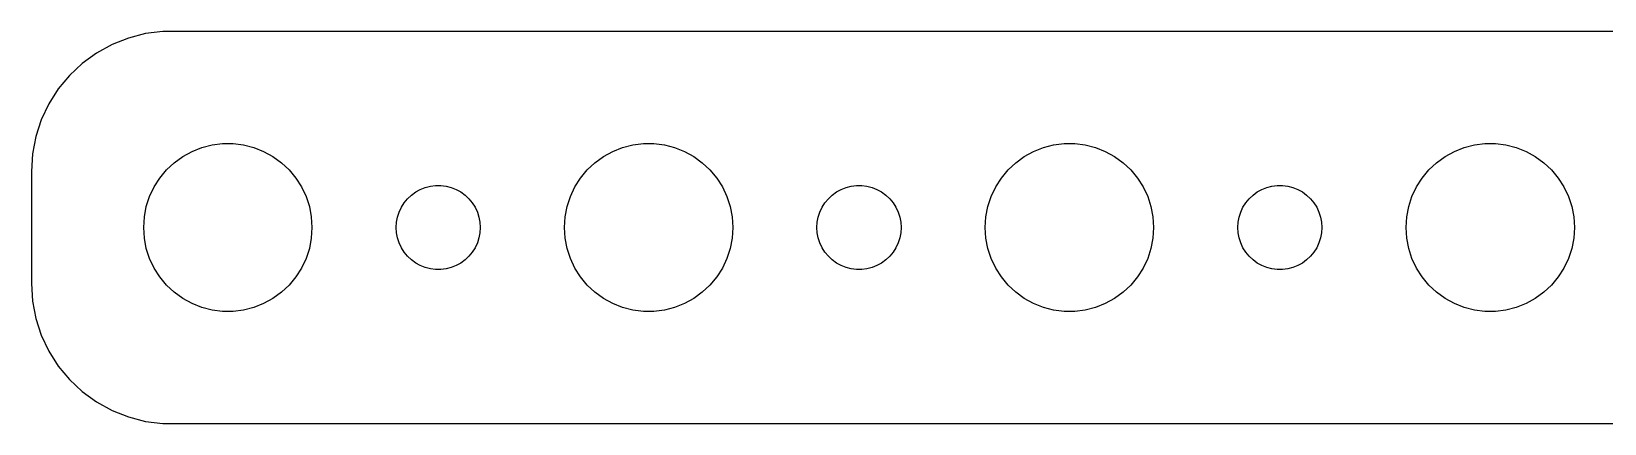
# Model space of a CAD drawing. Header units: metres. Extents: x -112 to 112, y 41 to 103.
# Drawn here: x -112 to -55.9, y 41 to 55 of the extents above; entities that cross this region are included whole.
import ezdxf

# ---------------------------------------------------------------- set-up
doc = ezdxf.new("R2010")
doc.units = ezdxf.units.M

msp = doc.modelspace()

# ---------------------------------------------------------------- linework, layer by layer
for p, q in [((-107.314, 54.9901), (-107.937, 54.9114)), ((107.314, 54.9901), (-107.314, 54.9901)), ((-109.129, 54.5241), (-109.679, 54.2216)), ((-108.545, 54.7553), (-109.129, 54.5241)), ((-107.937, 54.9114), (-108.545, 54.7553)), ((-110.187, 53.8526), (-110.645, 53.4227)), ((-109.679, 54.2216), (-110.187, 53.8526)), ((-110.645, 53.4227), (-111.045, 52.9389)), ((-111.045, 52.9389), (-111.382, 52.4088)), ((-111.382, 52.4088), (-111.649, 51.8406)), ((-111.649, 51.8406), (-111.843, 51.2434)), ((-111.843, 51.2434), (-111.961, 50.6267)), ((-111.961, 50.6267), (-112, 50)), ((-106.912, 50.3115), (-106.607, 50.533)), ((-106.607, 50.533), (-106.277, 50.7145)), ((-106.277, 50.7145), (-105.927, 50.8532)), ((-105.927, 50.8532), (-105.562, 50.9469)), ((-105.562, 50.9469), (-105.188, 50.9941)), ((-105.188, 50.9941), (-104.812, 50.9941)), ((-104.812, 50.9941), (-104.438, 50.9469)), ((-104.438, 50.9469), (-104.073, 50.8532)), ((-104.073, 50.8532), (-103.723, 50.7145)), ((-103.723, 50.7145), (-103.393, 50.533)), ((-103.393, 50.533), (-103.088, 50.3115)), ((-91.9123, 50.3115), (-91.6075, 50.533)), ((-91.6075, 50.533), (-91.2773, 50.7145)), ((-91.2773, 50.7145), (-90.927, 50.8532)), ((-90.927, 50.8532), (-90.5621, 50.9469)), ((-90.5621, 50.9469), (-90.1884, 50.9941)), ((-90.1884, 50.9941), (-89.8116, 50.9941)), ((-89.8116, 50.9941), (-89.4379, 50.9469)), ((-89.4379, 50.9469), (-89.073, 50.8532)), ((-89.073, 50.8532), (-88.7227, 50.7145)), ((-88.7227, 50.7145), (-88.3925, 50.533)), ((-88.3925, 50.533), (-88.0877, 50.3115)), ((-76.9123, 50.3115), (-76.6075, 50.533)), ((-76.6075, 50.533), (-76.2773, 50.7145)), ((-76.2773, 50.7145), (-75.927, 50.8532)), ((-75.927, 50.8532), (-75.5621, 50.9469)), ((-75.5621, 50.9469), (-75.1884, 50.9941)), ((-75.1884, 50.9941), (-74.8116, 50.9941)), ((-74.8116, 50.9941), (-74.4379, 50.9469)), ((-74.4379, 50.9469), (-74.073, 50.8532)), ((-74.073, 50.8532), (-73.7227, 50.7145)), ((-73.7227, 50.7145), (-73.3925, 50.533)), ((-73.3925, 50.533), (-73.0877, 50.3115)), ((-61.9123, 50.3115), (-61.6075, 50.533)), ((-61.6075, 50.533), (-61.2773, 50.7145)), ((-61.2773, 50.7145), (-60.927, 50.8532)), ((-60.927, 50.8532), (-60.5621, 50.9469)), ((-60.5621, 50.9469), (-60.1884, 50.9941)), ((-60.1884, 50.9941), (-59.8116, 50.9941)), ((-59.8116, 50.9941), (-59.4379, 50.9469)), ((-59.4379, 50.9469), (-59.0729, 50.8532)), ((-59.0729, 50.8532), (-58.7227, 50.7145)), ((-58.7227, 50.7145), (-58.3925, 50.533)), ((-58.3925, 50.533), (-58.0877, 50.3115)), ((-112, 50), (-112, 46)), ((-107.427, 49.7634), (-107.187, 50.0536)), ((-107.187, 50.0536), (-106.912, 50.3115)), ((-103.088, 50.3115), (-102.813, 50.0536)), ((-102.813, 50.0536), (-102.573, 49.7634)), ((-92.427, 49.7634), (-92.1869, 50.0536)), ((-92.1869, 50.0536), (-91.9123, 50.3115)), ((-88.0877, 50.3115), (-87.8131, 50.0536)), ((-87.8131, 50.0536), (-87.573, 49.7634)), ((-77.427, 49.7634), (-77.1869, 50.0536)), ((-77.1869, 50.0536), (-76.9123, 50.3115)), ((-73.0877, 50.3115), (-72.8131, 50.0536)), ((-72.8131, 50.0536), (-72.573, 49.7634)), ((-62.427, 49.7634), (-62.1869, 50.0536)), ((-62.1869, 50.0536), (-61.9123, 50.3115)), ((-58.0877, 50.3115), (-57.8131, 50.0536)), ((-57.8131, 50.0536), (-57.5729, 49.7634)), ((-107.789, 49.1044), (-107.629, 49.4453)), ((-107.629, 49.4453), (-107.427, 49.7634)), ((-102.573, 49.7634), (-102.371, 49.4453)), ((-102.371, 49.4453), (-102.211, 49.1044)), ((-98.3037, 49.2665), (-98.1387, 49.3572)), ((-98.1387, 49.3572), (-97.9635, 49.4266)), ((-97.9635, 49.4266), (-97.7811, 49.4734)), ((-97.7811, 49.4734), (-97.5942, 49.497)), ((-97.5942, 49.497), (-97.4058, 49.497)), ((-97.4058, 49.497), (-97.2189, 49.4734)), ((-97.2189, 49.4734), (-97.0365, 49.4266)), ((-97.0365, 49.4266), (-96.8613, 49.3572)), ((-96.8613, 49.3572), (-96.6963, 49.2665)), ((-92.7893, 49.1044), (-92.6289, 49.4453)), ((-92.6289, 49.4453), (-92.427, 49.7634)), ((-87.573, 49.7634), (-87.3711, 49.4453)), ((-87.3711, 49.4453), (-87.2107, 49.1044)), ((-83.3037, 49.2665), (-83.1387, 49.3572)), ((-83.1387, 49.3572), (-82.9635, 49.4266)), ((-82.9635, 49.4266), (-82.7811, 49.4734)), ((-82.7811, 49.4734), (-82.5942, 49.497)), ((-82.5942, 49.497), (-82.4058, 49.497)), ((-82.4058, 49.497), (-82.2189, 49.4734)), ((-82.2189, 49.4734), (-82.0365, 49.4266)), ((-82.0365, 49.4266), (-81.8613, 49.3572)), ((-81.8613, 49.3572), (-81.6963, 49.2665)), ((-77.7893, 49.1044), (-77.6289, 49.4453)), ((-77.6289, 49.4453), (-77.427, 49.7634)), ((-72.573, 49.7634), (-72.3711, 49.4453)), ((-72.3711, 49.4453), (-72.2107, 49.1044)), ((-68.3037, 49.2665), (-68.1387, 49.3572)), ((-68.1387, 49.3572), (-67.9635, 49.4266)), ((-67.9635, 49.4266), (-67.7811, 49.4734)), ((-67.7811, 49.4734), (-67.5942, 49.497)), ((-67.5942, 49.497), (-67.4058, 49.497)), ((-67.4058, 49.497), (-67.2189, 49.4734)), ((-67.2189, 49.4734), (-67.0365, 49.4266)), ((-67.0365, 49.4266), (-66.8613, 49.3572)), ((-66.8613, 49.3572), (-66.6963, 49.2665)), ((-62.7893, 49.1044), (-62.6289, 49.4453)), ((-62.6289, 49.4453), (-62.427, 49.7634)), ((-57.5729, 49.7634), (-57.3711, 49.4453)), ((-57.3711, 49.4453), (-57.2107, 49.1044)), ((-107.906, 48.7461), (-107.789, 49.1044)), ((-102.211, 49.1044), (-102.094, 48.7461)), ((-98.8145, 48.7226), (-98.7135, 48.8817)), ((-98.7135, 48.8817), (-98.5934, 49.0268)), ((-98.5934, 49.0268), (-98.4561, 49.1558)), ((-98.4561, 49.1558), (-98.3037, 49.2665)), ((-96.6963, 49.2665), (-96.5439, 49.1558)), ((-96.5439, 49.1558), (-96.4065, 49.0268)), ((-96.4065, 49.0268), (-96.2865, 48.8817)), ((-96.2865, 48.8817), (-96.1855, 48.7226)), ((-92.9057, 48.7461), (-92.7893, 49.1044)), ((-87.2107, 49.1044), (-87.0943, 48.7461)), ((-83.8145, 48.7226), (-83.7135, 48.8817)), ((-83.7135, 48.8817), (-83.5934, 49.0268)), ((-83.5934, 49.0268), (-83.4561, 49.1558)), ((-83.4561, 49.1558), (-83.3037, 49.2665)), ((-81.6963, 49.2665), (-81.5439, 49.1558)), ((-81.5439, 49.1558), (-81.4065, 49.0268)), ((-81.4065, 49.0268), (-81.2865, 48.8817)), ((-81.2865, 48.8817), (-81.1855, 48.7226)), ((-77.9057, 48.7461), (-77.7893, 49.1044)), ((-72.2107, 49.1044), (-72.0943, 48.7461)), ((-68.8145, 48.7226), (-68.7135, 48.8817)), ((-68.7135, 48.8817), (-68.5934, 49.0268)), ((-68.5934, 49.0268), (-68.4561, 49.1558)), ((-68.4561, 49.1558), (-68.3037, 49.2665)), ((-66.6963, 49.2665), (-66.5439, 49.1558)), ((-66.5439, 49.1558), (-66.4065, 49.0268)), ((-66.4065, 49.0268), (-66.2865, 48.8817)), ((-66.2865, 48.8817), (-66.1855, 48.7226)), ((-62.9057, 48.7461), (-62.7893, 49.1044)), ((-57.2107, 49.1044), (-57.0942, 48.7461)), ((-108, 48), (-107.976, 48.376)), ((-107.976, 48.376), (-107.906, 48.7461)), ((-102.094, 48.7461), (-102.024, 48.376)), ((-102.024, 48.376), (-102, 48)), ((-98.9882, 48.188), (-98.9529, 48.373)), ((-98.9529, 48.373), (-98.8947, 48.5522)), ((-98.8947, 48.5522), (-98.8145, 48.7226)), ((-96.1855, 48.7226), (-96.1053, 48.5522)), ((-96.1053, 48.5522), (-96.0471, 48.373)), ((-96.0471, 48.373), (-96.0118, 48.188)), ((-93, 48), (-92.9763, 48.376)), ((-92.9763, 48.376), (-92.9057, 48.7461)), ((-87.0943, 48.7461), (-87.0237, 48.376)), ((-87.0237, 48.376), (-87, 48)), ((-83.9882, 48.188), (-83.9529, 48.373)), ((-83.9529, 48.373), (-83.8947, 48.5522)), ((-83.8947, 48.5522), (-83.8145, 48.7226)), ((-81.1855, 48.7226), (-81.1053, 48.5522)), ((-81.1053, 48.5522), (-81.0471, 48.373)), ((-81.0471, 48.373), (-81.0118, 48.188)), ((-78, 48), (-77.9763, 48.376)), ((-77.9763, 48.376), (-77.9057, 48.7461)), ((-72.0943, 48.7461), (-72.0237, 48.376)), ((-72.0237, 48.376), (-72, 48)), ((-68.9882, 48.188), (-68.9529, 48.373)), ((-68.9529, 48.373), (-68.8947, 48.5522)), ((-68.8947, 48.5522), (-68.8145, 48.7226)), ((-66.1855, 48.7226), (-66.1053, 48.5522)), ((-66.1053, 48.5522), (-66.0471, 48.373)), ((-66.0471, 48.373), (-66.0118, 48.188)), ((-63, 48), (-62.9763, 48.376)), ((-62.9763, 48.376), (-62.9057, 48.7461)), ((-57.0942, 48.7461), (-57.0237, 48.376)), ((-57.0237, 48.376), (-57, 48)), ((-107.976, 47.624), (-108, 48)), ((-102, 48), (-102.024, 47.624)), ((-99, 48), (-98.9882, 48.188)), ((-98.9882, 47.812), (-99, 48)), ((-98.9529, 47.627), (-98.9882, 47.812)), ((-96.0118, 47.812), (-96.0471, 47.627)), ((-96.0118, 48.188), (-96, 48)), ((-96, 48), (-96.0118, 47.812)), ((-92.9763, 47.624), (-93, 48)), ((-87, 48), (-87.0237, 47.624)), ((-84, 48), (-83.9882, 48.188)), ((-83.9882, 47.812), (-84, 48)), ((-83.9529, 47.627), (-83.9882, 47.812)), ((-81.0118, 47.812), (-81.0471, 47.627)), ((-81.0118, 48.188), (-81, 48)), ((-81, 48), (-81.0118, 47.812)), ((-77.9763, 47.624), (-78, 48)), ((-72, 48), (-72.0237, 47.624)), ((-69, 48), (-68.9882, 48.188)), ((-68.9882, 47.812), (-69, 48)), ((-68.9529, 47.627), (-68.9882, 47.812)), ((-66.0118, 47.812), (-66.0471, 47.627)), ((-66.0118, 48.188), (-66, 48)), ((-66, 48), (-66.0118, 47.812)), ((-62.9763, 47.624), (-63, 48)), ((-57, 48), (-57.0237, 47.624)), ((-107.906, 47.2539), (-107.976, 47.624)), ((-107.789, 46.8956), (-107.906, 47.2539)), ((-102.094, 47.2539), (-102.211, 46.8956)), ((-102.024, 47.624), (-102.094, 47.2539)), ((-98.8947, 47.4478), (-98.9529, 47.627)), ((-98.8145, 47.2774), (-98.8947, 47.4478)), ((-98.7135, 47.1183), (-98.8145, 47.2774)), ((-98.5934, 46.9732), (-98.7135, 47.1183)), ((-96.2865, 47.1183), (-96.4065, 46.9732)), ((-96.1855, 47.2774), (-96.2865, 47.1183)), ((-96.1053, 47.4478), (-96.1855, 47.2774)), ((-96.0471, 47.627), (-96.1053, 47.4478)), ((-92.9057, 47.2539), (-92.9763, 47.624)), ((-92.7893, 46.8956), (-92.9057, 47.2539)), ((-87.0943, 47.2539), (-87.2107, 46.8956)), ((-87.0237, 47.624), (-87.0943, 47.2539)), ((-83.8947, 47.4478), (-83.9529, 47.627)), ((-83.8145, 47.2774), (-83.8947, 47.4478)), ((-83.7135, 47.1183), (-83.8145, 47.2774)), ((-83.5934, 46.9732), (-83.7135, 47.1183)), ((-81.2865, 47.1183), (-81.4065, 46.9732)), ((-81.1855, 47.2774), (-81.2865, 47.1183)), ((-81.1053, 47.4478), (-81.1855, 47.2774)), ((-81.0471, 47.627), (-81.1053, 47.4478)), ((-77.9057, 47.2539), (-77.9763, 47.624)), ((-77.7893, 46.8956), (-77.9057, 47.2539)), ((-72.0943, 47.2539), (-72.2107, 46.8956)), ((-72.0237, 47.624), (-72.0943, 47.2539)), ((-68.8947, 47.4478), (-68.9529, 47.627)), ((-68.8145, 47.2774), (-68.8947, 47.4478)), ((-68.7135, 47.1183), (-68.8145, 47.2774)), ((-68.5934, 46.9732), (-68.7135, 47.1183)), ((-66.2865, 47.1183), (-66.4065, 46.9732)), ((-66.1855, 47.2774), (-66.2865, 47.1183)), ((-66.1053, 47.4478), (-66.1855, 47.2774)), ((-66.0471, 47.627), (-66.1053, 47.4478)), ((-62.9057, 47.2539), (-62.9763, 47.624)), ((-62.7893, 46.8956), (-62.9057, 47.2539)), ((-57.0942, 47.2539), (-57.2107, 46.8956)), ((-57.0237, 47.624), (-57.0942, 47.2539)), ((-107.629, 46.5547), (-107.789, 46.8956)), ((-107.427, 46.2366), (-107.629, 46.5547)), ((-102.371, 46.5547), (-102.573, 46.2366)), ((-102.211, 46.8956), (-102.371, 46.5547)), ((-98.4561, 46.8442), (-98.5934, 46.9732)), ((-98.3037, 46.7335), (-98.4561, 46.8442)), ((-98.1387, 46.6428), (-98.3037, 46.7335)), ((-97.9635, 46.5734), (-98.1387, 46.6428)), ((-97.7811, 46.5266), (-97.9635, 46.5734)), ((-97.0365, 46.5734), (-97.2189, 46.5266)), ((-96.8613, 46.6428), (-97.0365, 46.5734)), ((-96.6963, 46.7335), (-96.8613, 46.6428)), ((-96.5439, 46.8442), (-96.6963, 46.7335)), ((-96.4065, 46.9732), (-96.5439, 46.8442)), ((-92.6289, 46.5547), (-92.7893, 46.8956)), ((-92.427, 46.2366), (-92.6289, 46.5547)), ((-87.3711, 46.5547), (-87.573, 46.2366)), ((-87.2107, 46.8956), (-87.3711, 46.5547)), ((-83.4561, 46.8442), (-83.5934, 46.9732)), ((-83.3037, 46.7335), (-83.4561, 46.8442)), ((-83.1387, 46.6428), (-83.3037, 46.7335)), ((-82.9635, 46.5734), (-83.1387, 46.6428)), ((-82.7811, 46.5266), (-82.9635, 46.5734)), ((-82.0365, 46.5734), (-82.2189, 46.5266)), ((-81.8613, 46.6428), (-82.0365, 46.5734)), ((-81.6963, 46.7335), (-81.8613, 46.6428)), ((-81.5439, 46.8442), (-81.6963, 46.7335)), ((-81.4065, 46.9732), (-81.5439, 46.8442)), ((-77.6289, 46.5547), (-77.7893, 46.8956)), ((-77.427, 46.2366), (-77.6289, 46.5547)), ((-72.3711, 46.5547), (-72.573, 46.2366)), ((-72.2107, 46.8956), (-72.3711, 46.5547)), ((-68.4561, 46.8442), (-68.5934, 46.9732)), ((-68.3037, 46.7335), (-68.4561, 46.8442)), ((-68.1387, 46.6428), (-68.3037, 46.7335)), ((-67.9635, 46.5734), (-68.1387, 46.6428)), ((-67.7811, 46.5266), (-67.9635, 46.5734)), ((-67.0365, 46.5734), (-67.2189, 46.5266)), ((-66.8613, 46.6428), (-67.0365, 46.5734)), ((-66.6963, 46.7335), (-66.8613, 46.6428)), ((-66.5439, 46.8442), (-66.6963, 46.7335)), ((-66.4065, 46.9732), (-66.5439, 46.8442)), ((-62.6289, 46.5547), (-62.7893, 46.8956)), ((-62.427, 46.2366), (-62.6289, 46.5547)), ((-57.3711, 46.5547), (-57.5729, 46.2366)), ((-57.2107, 46.8956), (-57.3711, 46.5547)), ((-112, 46), (-111.961, 45.3733)), ((-107.187, 45.9464), (-107.427, 46.2366)), ((-102.573, 46.2366), (-102.813, 45.9464)), ((-97.5942, 46.503), (-97.7811, 46.5266)), ((-97.4058, 46.503), (-97.5942, 46.503)), ((-97.2189, 46.5266), (-97.4058, 46.503)), ((-92.1869, 45.9464), (-92.427, 46.2366)), ((-87.573, 46.2366), (-87.8131, 45.9464)), ((-82.5942, 46.503), (-82.7811, 46.5266)), ((-82.4058, 46.503), (-82.5942, 46.503)), ((-82.2189, 46.5266), (-82.4058, 46.503)), ((-77.1869, 45.9464), (-77.427, 46.2366)), ((-72.573, 46.2366), (-72.8131, 45.9464)), ((-67.5942, 46.503), (-67.7811, 46.5266)), ((-67.4058, 46.503), (-67.5942, 46.503)), ((-67.2189, 46.5266), (-67.4058, 46.503)), ((-62.1869, 45.9464), (-62.427, 46.2366)), ((-57.5729, 46.2366), (-57.8131, 45.9464)), ((-106.912, 45.6885), (-107.187, 45.9464)), ((-106.607, 45.467), (-106.912, 45.6885)), ((-106.277, 45.2855), (-106.607, 45.467)), ((-103.393, 45.467), (-103.723, 45.2855)), ((-103.088, 45.6885), (-103.393, 45.467)), ((-102.813, 45.9464), (-103.088, 45.6885)), ((-91.9123, 45.6885), (-92.1869, 45.9464)), ((-91.6075, 45.467), (-91.9123, 45.6885)), ((-91.2773, 45.2855), (-91.6075, 45.467)), ((-88.3925, 45.467), (-88.7227, 45.2855)), ((-88.0877, 45.6885), (-88.3925, 45.467)), ((-87.8131, 45.9464), (-88.0877, 45.6885)), ((-76.9123, 45.6885), (-77.1869, 45.9464)), ((-76.6075, 45.467), (-76.9123, 45.6885)), ((-76.2773, 45.2855), (-76.6075, 45.467)), ((-73.3925, 45.467), (-73.7227, 45.2855)), ((-73.0877, 45.6885), (-73.3925, 45.467)), ((-72.8131, 45.9464), (-73.0877, 45.6885)), ((-61.9123, 45.6885), (-62.1869, 45.9464)), ((-61.6075, 45.467), (-61.9123, 45.6885)), ((-61.2773, 45.2855), (-61.6075, 45.467)), ((-58.3925, 45.467), (-58.7227, 45.2855)), ((-58.0877, 45.6885), (-58.3925, 45.467)), ((-57.8131, 45.9464), (-58.0877, 45.6885)), ((-111.961, 45.3733), (-111.843, 44.7566)), ((-105.927, 45.1468), (-106.277, 45.2855)), ((-105.562, 45.0531), (-105.927, 45.1468)), ((-105.188, 45.0059), (-105.562, 45.0531)), ((-104.812, 45.0059), (-105.188, 45.0059)), ((-104.438, 45.0531), (-104.812, 45.0059)), ((-104.073, 45.1468), (-104.438, 45.0531)), ((-103.723, 45.2855), (-104.073, 45.1468)), ((-90.927, 45.1468), (-91.2773, 45.2855)), ((-90.5621, 45.0531), (-90.927, 45.1468)), ((-90.1884, 45.0059), (-90.5621, 45.0531)), ((-89.8116, 45.0059), (-90.1884, 45.0059)), ((-89.4379, 45.0531), (-89.8116, 45.0059)), ((-89.073, 45.1468), (-89.4379, 45.0531)), ((-88.7227, 45.2855), (-89.073, 45.1468)), ((-75.927, 45.1468), (-76.2773, 45.2855)), ((-75.5621, 45.0531), (-75.927, 45.1468)), ((-75.1884, 45.0059), (-75.5621, 45.0531)), ((-74.8116, 45.0059), (-75.1884, 45.0059)), ((-74.4379, 45.0531), (-74.8116, 45.0059)), ((-74.073, 45.1468), (-74.4379, 45.0531)), ((-73.7227, 45.2855), (-74.073, 45.1468)), ((-60.927, 45.1468), (-61.2773, 45.2855)), ((-60.5621, 45.0531), (-60.927, 45.1468)), ((-60.1884, 45.0059), (-60.5621, 45.0531)), ((-59.8116, 45.0059), (-60.1884, 45.0059)), ((-59.4379, 45.0531), (-59.8116, 45.0059)), ((-59.0729, 45.1468), (-59.4379, 45.0531)), ((-58.7227, 45.2855), (-59.0729, 45.1468)), ((-111.843, 44.7566), (-111.649, 44.1594)), ((-111.649, 44.1594), (-111.382, 43.5912)), ((-111.382, 43.5912), (-111.045, 43.0611)), ((-111.045, 43.0611), (-110.645, 42.5773)), ((-110.645, 42.5773), (-110.187, 42.1474)), ((-110.187, 42.1474), (-109.679, 41.7784)), ((-109.679, 41.7784), (-109.129, 41.4759)), ((-109.129, 41.4759), (-108.545, 41.2447)), ((-108.545, 41.2447), (-107.937, 41.0886)), ((-107.937, 41.0886), (-107.314, 41.0099)), ((-107.314, 41.0099), (107.314, 41.0099))]:
    msp.add_line(p, q)

doc.saveas('drawing.dxf')
